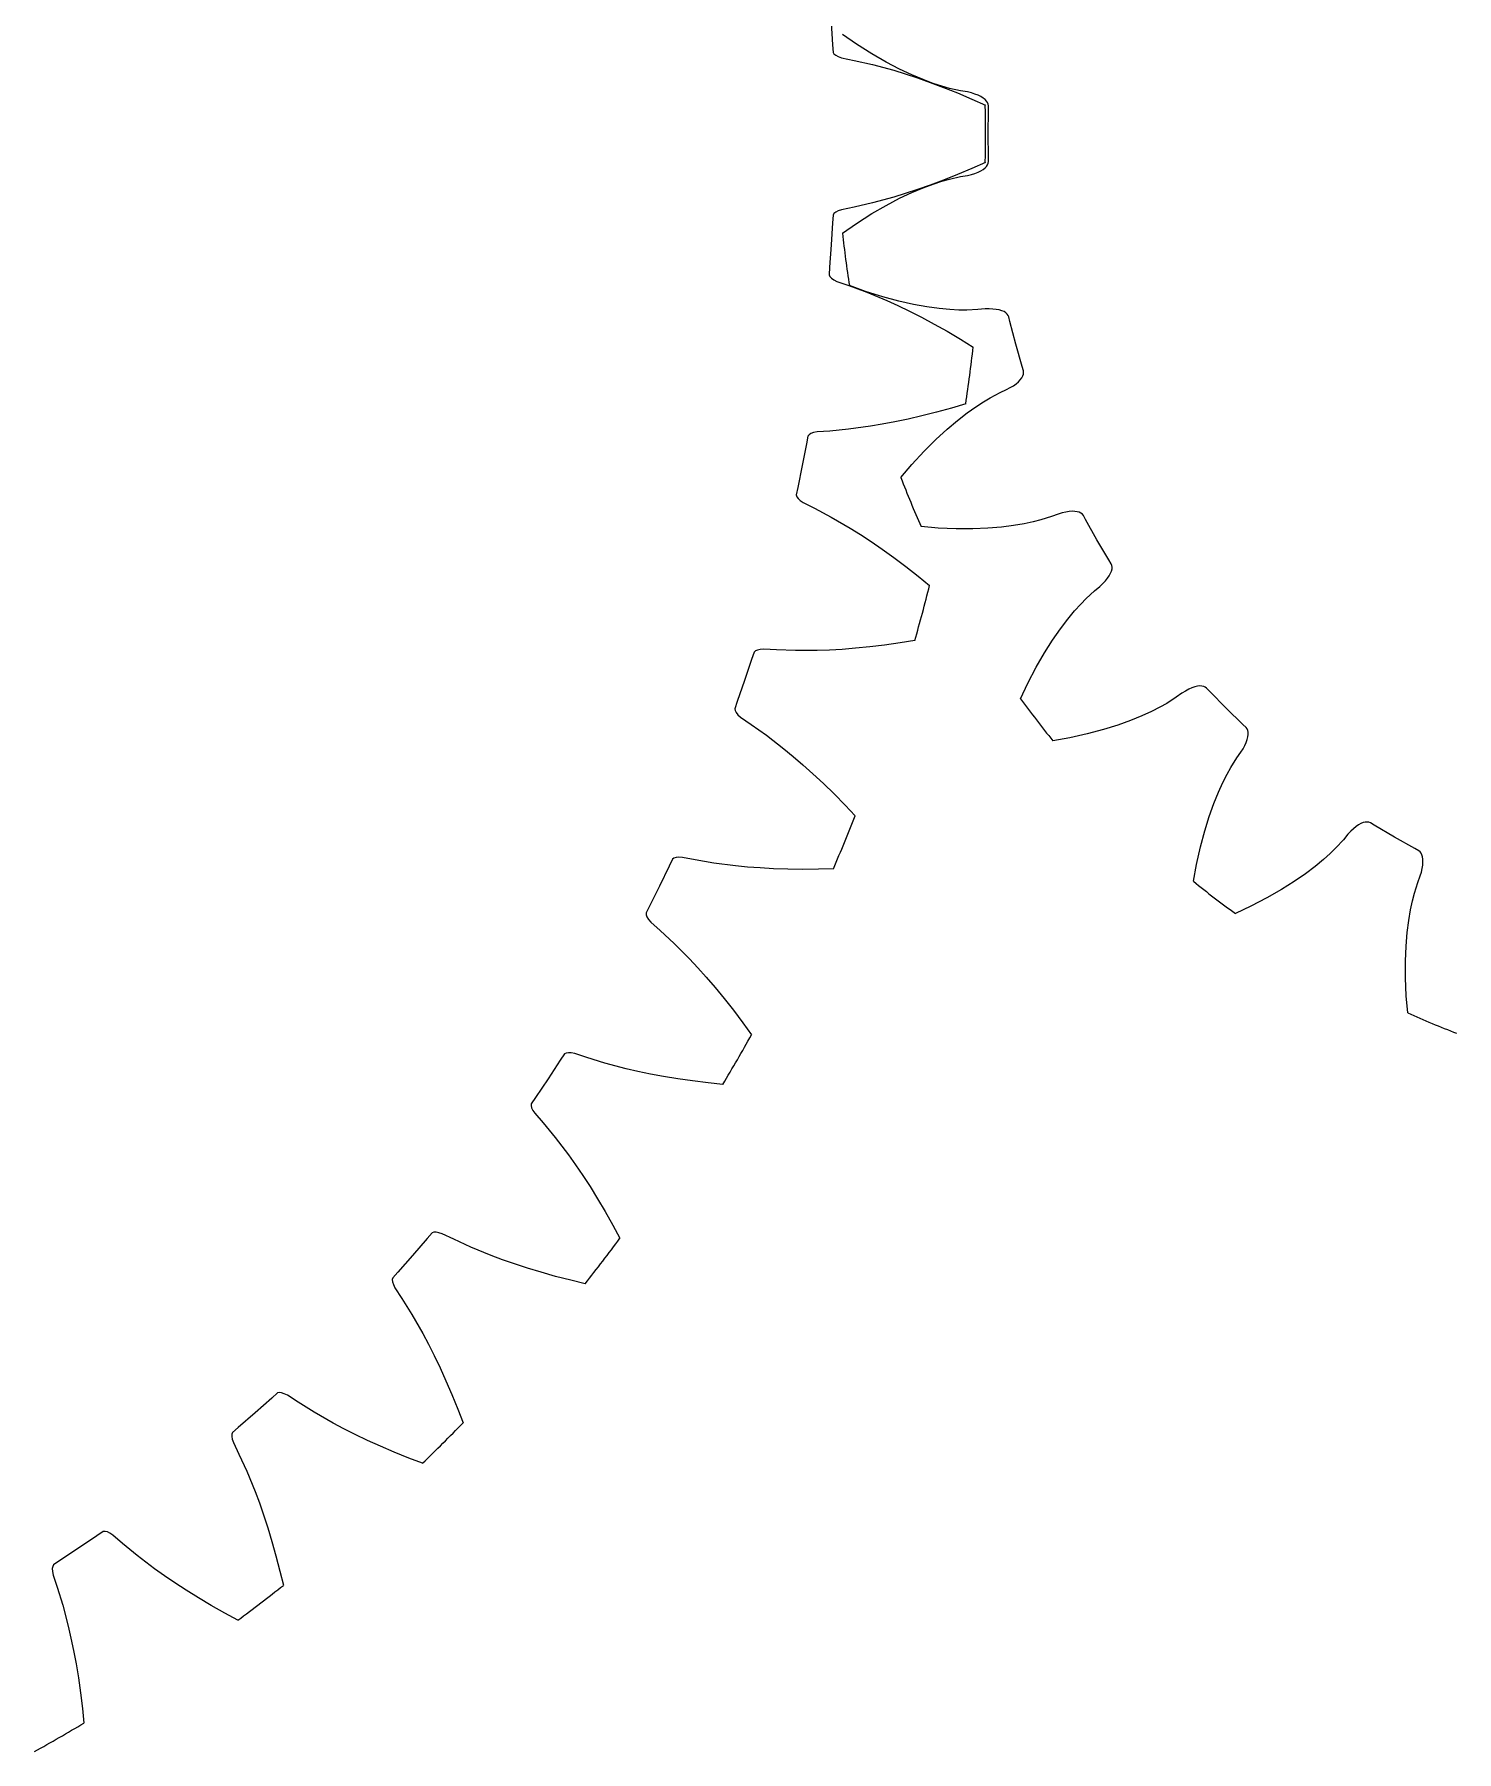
# Model space of a CAD drawing. Extents: x -37 to 73, y -37 to 37.
# Drawn here: x 18.25 to 47.04, y -32.76 to 2.01 of the extents above; entities that cross this region are included whole.
import ezdxf

# ---------------------------------------------------------------- set-up
doc = ezdxf.new("R2010")
doc.units = 0

msp = doc.modelspace()

# ---------------------------------------------------------------- linework, layer by layer
at = {"layer": 'layer0'}
for p, q in [((34.889, 1.815), (34.604, 2.012)), ((35.198, 1.618), (34.889, 1.815)), ((35.488, 1.45), (35.198, 1.618)), ((35.759, 1.308), (35.488, 1.45)), ((36.009, 1.19), (35.759, 1.308)), ((36.236, 1.095), (36.009, 1.19)), ((36.439, 1.019), (36.236, 1.095)), ((36.618, 0.96), (36.439, 1.019)), ((36.77, 0.918), (36.618, 0.96)), ((36.992, 0.869), (36.77, 0.918)), ((37.134, 0.845), (36.992, 0.869)), ((37.214, 0.826), (37.134, 0.845)), ((37.286, 0.804), (37.214, 0.826)), ((37.35, 0.779), (37.286, 0.804)), ((37.406, 0.752), (37.35, 0.779)), ((37.453, 0.723), (37.406, 0.752)), ((37.491, 0.693), (37.453, 0.723)), ((37.521, 0.662), (37.491, 0.693)), ((37.542, 0.63), (37.521, 0.662)), ((37.555, 0.598), (37.542, 0.63)), ((37.55, 0), (37.557, 0.473)), ((37.56, 0.565), (37.555, 0.598)), ((37.557, 0.473), (37.56, 0.565)), ((37.557, -0.473), (37.55, 0)), ((37.453, -0.723), (37.491, -0.693)), ((37.491, -0.693), (37.521, -0.662)), ((37.521, -0.662), (37.542, -0.63)), ((37.542, -0.63), (37.555, -0.598)), ((37.555, -0.598), (37.56, -0.565)), ((37.56, -0.565), (37.557, -0.473)), ((36.236, -1.095), (36.439, -1.019)), ((36.439, -1.019), (36.618, -0.96)), ((36.618, -0.96), (36.77, -0.918)), ((36.77, -0.918), (36.992, -0.869)), ((36.992, -0.869), (37.134, -0.845)), ((37.134, -0.845), (37.214, -0.826)), ((37.214, -0.826), (37.286, -0.804)), ((37.286, -0.804), (37.35, -0.779)), ((37.35, -0.779), (37.406, -0.752)), ((37.406, -0.752), (37.453, -0.723)), ((35.488, -1.45), (35.759, -1.308)), ((35.759, -1.308), (36.009, -1.19)), ((36.009, -1.19), (36.236, -1.095)), ((34.889, -1.815), (35.198, -1.618)), ((35.198, -1.618), (35.488, -1.45)), ((34.604, -2.012), (34.889, -1.815)), ((35.07, -3.193), (34.744, -3.076)), ((35.419, -3.303), (35.07, -3.193)), ((35.744, -3.39), (35.419, -3.303)), ((36.042, -3.457), (35.744, -3.39)), ((36.314, -3.507), (36.042, -3.457)), ((36.558, -3.54), (36.314, -3.507)), ((36.774, -3.561), (36.558, -3.54)), ((36.962, -3.571), (36.774, -3.561)), ((37.12, -3.573), (36.962, -3.571)), ((37.346, -3.562), (37.12, -3.573)), ((37.49, -3.549), (37.346, -3.562)), ((37.572, -3.547), (37.49, -3.549)), ((37.648, -3.55), (37.572, -3.547)), ((37.716, -3.557), (37.648, -3.55)), ((37.776, -3.569), (37.716, -3.557)), ((37.829, -3.584), (37.776, -3.569)), ((37.874, -3.603), (37.829, -3.584)), ((37.911, -3.625), (37.874, -3.603)), ((37.94, -3.651), (37.911, -3.625)), ((37.961, -3.679), (37.94, -3.651)), ((37.974, -3.709), (37.961, -3.679)), ((37.995, -3.799), (37.974, -3.709)), ((38.111, -4.258), (37.995, -3.799)), ((38.239, -4.713), (38.111, -4.258)), ((38.266, -4.801), (38.239, -4.713)), ((38.254, -4.905), (38.266, -4.868)), ((38.27, -4.834), (38.266, -4.801)), ((38.266, -4.868), (38.27, -4.834)), ((37.797, -5.242), (37.927, -5.181)), ((37.927, -5.181), (38, -5.142)), ((38, -5.142), (38.064, -5.102)), ((38.064, -5.102), (38.119, -5.062)), ((38.119, -5.062), (38.166, -5.021)), ((38.166, -5.021), (38.204, -4.982)), ((38.204, -4.982), (38.233, -4.943)), ((38.233, -4.943), (38.254, -4.905)), ((37.125, -5.655), (37.301, -5.529)), ((37.301, -5.529), (37.459, -5.426)), ((37.459, -5.426), (37.595, -5.346)), ((37.595, -5.346), (37.797, -5.242)), ((36.72, -5.985), (36.93, -5.806)), ((36.93, -5.806), (37.125, -5.655)), ((36.257, -6.43), (36.494, -6.192)), ((36.494, -6.192), (36.72, -5.985)), ((36.01, -6.699), (36.257, -6.43)), ((35.786, -6.964), (36.01, -6.699)), ((39.253, -7.646), (39.191, -7.65)), ((39.308, -7.647), (39.253, -7.646)), ((39.356, -7.654), (39.308, -7.647)), ((36.542, -7.984), (36.196, -7.955)), ((36.908, -8), (36.542, -7.984)), ((37.549, -7.987), (37.243, -8)), ((37.824, -7.965), (37.549, -7.987)), ((38.069, -7.934), (37.824, -7.965)), ((38.283, -7.898), (38.069, -7.934)), ((38.466, -7.859), (38.283, -7.898)), ((38.62, -7.82), (38.466, -7.859)), ((38.836, -7.751), (38.62, -7.82)), ((38.971, -7.701), (38.836, -7.751)), ((39.05, -7.678), (38.971, -7.701)), ((39.124, -7.661), (39.05, -7.678)), ((39.191, -7.65), (39.124, -7.661)), ((39.398, -7.666), (39.356, -7.654)), ((39.432, -7.683), (39.398, -7.666)), ((39.46, -7.705), (39.432, -7.683)), ((39.48, -7.731), (39.46, -7.705)), ((39.523, -7.812), (39.48, -7.731)), ((39.754, -8.225), (39.523, -7.812)), ((37.243, -8), (36.908, -8)), ((39.996, -8.631), (39.754, -8.225)), ((40.045, -8.71), (39.996, -8.631)), ((39.927, -9.053), (39.97, -8.999)), ((39.97, -8.999), (40.005, -8.949)), ((40.005, -8.949), (40.031, -8.9)), ((40.031, -8.9), (40.05, -8.855)), ((40.057, -8.74), (40.045, -8.71)), ((40.05, -8.855), (40.06, -8.813)), ((40.062, -8.774), (40.057, -8.74)), ((40.06, -8.813), (40.062, -8.774)), ((39.537, -9.41), (39.705, -9.257)), ((39.705, -9.257), (39.816, -9.165)), ((39.816, -9.165), (39.876, -9.108)), ((39.876, -9.108), (39.927, -9.053)), ((39.163, -9.83), (39.301, -9.662)), ((39.301, -9.662), (39.427, -9.523)), ((39.427, -9.523), (39.537, -9.41)), ((38.857, -10.253), (39.014, -10.026)), ((39.014, -10.026), (39.163, -9.83)), ((38.694, -10.512), (38.857, -10.253)), ((38.526, -10.803), (38.694, -10.512)), ((38.209, -11.441), (38.357, -11.127)), ((38.357, -11.127), (38.526, -10.803)), ((41.359, -11.412), (41.168, -11.535)), ((41.476, -11.329), (41.359, -11.412)), ((41.547, -11.286), (41.476, -11.329)), ((41.613, -11.25), (41.547, -11.286)), ((41.676, -11.222), (41.613, -11.25)), ((41.734, -11.202), (41.676, -11.222)), ((41.788, -11.189), (41.734, -11.202)), ((41.836, -11.183), (41.788, -11.189)), ((41.879, -11.184), (41.836, -11.183)), ((41.917, -11.192), (41.879, -11.184)), ((41.949, -11.205), (41.917, -11.192)), ((41.975, -11.225), (41.949, -11.205)), ((42.038, -11.293), (41.975, -11.225)), ((42.368, -11.632), (42.038, -11.293)), ((40.665, -11.787), (40.437, -11.88)), ((40.862, -11.697), (40.665, -11.787)), ((41.03, -11.612), (40.862, -11.697)), ((41.168, -11.535), (41.03, -11.612)), ((42.707, -11.962), (42.368, -11.632)), ((39.56, -12.151), (39.203, -12.23)), ((39.885, -12.064), (39.56, -12.151)), ((40.177, -11.973), (39.885, -12.064)), ((40.437, -11.88), (40.177, -11.973)), ((42.775, -12.025), (42.707, -11.962)), ((42.795, -12.051), (42.775, -12.025)), ((42.808, -12.083), (42.795, -12.051)), ((42.816, -12.121), (42.808, -12.083)), ((42.811, -12.212), (42.817, -12.164)), ((42.817, -12.164), (42.816, -12.121)), ((39.203, -12.23), (38.862, -12.292)), ((42.671, -12.524), (42.714, -12.453)), ((42.714, -12.453), (42.75, -12.387)), ((42.75, -12.387), (42.778, -12.324)), ((42.778, -12.324), (42.798, -12.266)), ((42.798, -12.266), (42.811, -12.212)), ((42.388, -12.97), (42.465, -12.832)), ((42.465, -12.832), (42.588, -12.641)), ((42.588, -12.641), (42.671, -12.524)), ((42.213, -13.335), (42.303, -13.138)), ((42.303, -13.138), (42.388, -12.97)), ((42.12, -13.563), (42.213, -13.335)), ((41.936, -14.115), (42.027, -13.823)), ((42.027, -13.823), (42.12, -13.563)), ((41.849, -14.44), (41.936, -14.115)), ((44.835, -14.184), (44.743, -14.295)), ((44.892, -14.124), (44.835, -14.184)), ((44.947, -14.073), (44.892, -14.124)), ((45.001, -14.03), (44.947, -14.073)), ((45.051, -13.995), (45.001, -14.03)), ((45.1, -13.969), (45.051, -13.995)), ((45.145, -13.95), (45.1, -13.969)), ((45.187, -13.94), (45.145, -13.95)), ((45.226, -13.938), (45.187, -13.94)), ((45.26, -13.943), (45.226, -13.938)), ((45.29, -13.955), (45.26, -13.943)), ((45.369, -14.004), (45.29, -13.955)), ((45.775, -14.246), (45.369, -14.004)), ((46.188, -14.477), (45.775, -14.246)), ((41.77, -14.797), (41.849, -14.44)), ((44.477, -14.573), (44.338, -14.699)), ((44.59, -14.463), (44.477, -14.573)), ((44.743, -14.295), (44.59, -14.463)), ((46.269, -14.52), (46.188, -14.477)), ((46.295, -14.54), (46.269, -14.52)), ((46.317, -14.568), (46.295, -14.54)), ((46.334, -14.602), (46.317, -14.568)), ((46.346, -14.644), (46.334, -14.602)), ((41.708, -15.138), (41.77, -14.797)), ((44.17, -14.837), (43.974, -14.986)), ((44.338, -14.699), (44.17, -14.837)), ((46.299, -15.029), (46.322, -14.95)), ((46.322, -14.95), (46.339, -14.876)), ((46.339, -14.876), (46.35, -14.809)), ((46.353, -14.692), (46.346, -14.644)), ((46.35, -14.809), (46.354, -14.747)), ((46.354, -14.747), (46.353, -14.692)), ((43.747, -15.143), (43.488, -15.306)), ((43.974, -14.986), (43.747, -15.143)), ((46.18, -15.38), (46.249, -15.164)), ((46.249, -15.164), (46.299, -15.029)), ((42.873, -15.643), (42.559, -15.791)), ((43.197, -15.474), (42.873, -15.643)), ((43.488, -15.306), (43.197, -15.474)), ((46.102, -15.717), (46.141, -15.534)), ((46.141, -15.534), (46.18, -15.38)), ((46.035, -16.176), (46.066, -15.931)), ((46.066, -15.931), (46.102, -15.717)), ((46.013, -16.451), (46.035, -16.176)), ((46, -16.757), (46.013, -16.451)), ((46, -17.092), (46, -16.757)), ((46.016, -17.458), (46, -17.092)), ((46.045, -17.804), (46.016, -17.458))]:
    msp.add_line(p, q, dxfattribs=at)
for start, end in [(185.9236, 189.0764), (200.9236, 204.0764), (215.9236, 219.0764), (230.9236, 234.0764), (245.9236, 249.0764)]:
    msp.add_arc((54, 0), 19.5, start, end, dxfattribs=at)
at = {"layer": 'layer1'}
for p, q in [((34.376, 2.253), (34.403, 1.803)), ((34.403, 1.803), (34.413, 1.648)), ((34.413, 1.648), (34.432, 1.617)), ((34.432, 1.617), (34.468, 1.588)), ((34.468, 1.588), (34.519, 1.561)), ((34.519, 1.561), (34.587, 1.538)), ((34.587, 1.538), (34.84, 1.485)), ((34.84, 1.485), (35.213, 1.4)), ((35.213, 1.4), (35.641, 1.284)), ((35.641, 1.284), (35.875, 1.212)), ((35.875, 1.212), (36.121, 1.131)), ((36.121, 1.131), (36.378, 1.04)), ((36.378, 1.04), (36.649, 0.939)), ((36.649, 0.939), (36.93, 0.826)), ((36.93, 0.826), (37.223, 0.702)), ((37.223, 0.702), (37.496, 0.58)), ((37.496, -0.58), (37.223, -0.702)), ((36.378, -1.04), (36.121, -1.131)), ((36.649, -0.939), (36.378, -1.04)), ((36.93, -0.826), (36.649, -0.939)), ((37.223, -0.702), (36.93, -0.826)), ((35.641, -1.284), (35.213, -1.4)), ((35.875, -1.212), (35.641, -1.284)), ((36.121, -1.131), (35.875, -1.212)), ((34.413, -1.648), (34.403, -1.803)), ((34.432, -1.617), (34.413, -1.648)), ((34.468, -1.588), (34.432, -1.617)), ((34.519, -1.561), (34.468, -1.588)), ((34.587, -1.538), (34.519, -1.561)), ((34.84, -1.485), (34.587, -1.538)), ((35.213, -1.4), (34.84, -1.485)), ((34.403, -1.803), (34.376, -2.253)), ((34.376, -2.253), (34.344, -2.703)), ((34.344, -2.703), (34.334, -2.857)), ((34.334, -2.857), (34.349, -2.891)), ((34.349, -2.891), (34.38, -2.925)), ((34.38, -2.925), (34.428, -2.958)), ((34.428, -2.958), (34.492, -2.99)), ((34.492, -2.99), (34.735, -3.075)), ((34.735, -3.075), (35.095, -3.208)), ((35.095, -3.208), (35.504, -3.379)), ((35.504, -3.379), (35.727, -3.481)), ((35.727, -3.481), (35.96, -3.593)), ((35.96, -3.593), (36.203, -3.717)), ((36.203, -3.717), (36.458, -3.853)), ((36.458, -3.853), (36.722, -4.001)), ((36.722, -4.001), (36.996, -4.163)), ((36.996, -4.163), (37.25, -4.319)), ((36.813, -5.554), (36.507, -5.639)), ((37.099, -5.469), (36.813, -5.554)), ((35.41, -5.884), (35.169, -5.925)), ((35.665, -5.836), (35.41, -5.884)), ((35.931, -5.78), (35.665, -5.836)), ((36.213, -5.714), (35.931, -5.78)), ((36.507, -5.639), (36.213, -5.714)), ((33.904, -6.126), (33.873, -6.278)), ((33.927, -6.098), (33.904, -6.126)), ((33.966, -6.073), (33.927, -6.098)), ((34.02, -6.053), (33.966, -6.073)), ((34.091, -6.039), (34.02, -6.053)), ((34.348, -6.02), (34.091, -6.039)), ((34.729, -5.984), (34.348, -6.02)), ((35.169, -5.925), (34.729, -5.984)), ((33.873, -6.278), (33.788, -6.721)), ((33.788, -6.721), (33.697, -7.163)), ((33.697, -7.163), (33.667, -7.315)), ((33.667, -7.315), (33.678, -7.35)), ((33.678, -7.35), (33.704, -7.387)), ((33.704, -7.387), (33.747, -7.426)), ((33.747, -7.426), (33.807, -7.467)), ((33.807, -7.467), (34.037, -7.583)), ((34.037, -7.583), (34.376, -7.762)), ((34.376, -7.762), (34.759, -7.985)), ((34.759, -7.985), (34.967, -8.115)), ((34.967, -8.115), (35.183, -8.256)), ((35.183, -8.256), (35.408, -8.41)), ((35.408, -8.41), (35.643, -8.579)), ((35.643, -8.579), (35.886, -8.76)), ((35.886, -8.76), (36.136, -8.956)), ((36.136, -8.956), (36.368, -9.145)), ((34.87, -10.42), (34.598, -10.441)), ((35.157, -10.392), (34.87, -10.42)), ((35.458, -10.356), (35.157, -10.392)), ((35.773, -10.312), (35.458, -10.356)), ((36.068, -10.264), (35.773, -10.312)), ((32.764, -10.645), (32.622, -11.074)), ((32.814, -10.499), (32.764, -10.645)), ((32.84, -10.474), (32.814, -10.499)), ((32.882, -10.455), (32.84, -10.474)), ((32.939, -10.442), (32.882, -10.455)), ((33.011, -10.437), (32.939, -10.442)), ((33.268, -10.452), (33.011, -10.437)), ((33.651, -10.466), (33.268, -10.452)), ((34.094, -10.464), (33.651, -10.466)), ((34.339, -10.456), (34.094, -10.464)), ((34.598, -10.441), (34.339, -10.456)), ((32.622, -11.074), (32.474, -11.5)), ((32.474, -11.5), (32.424, -11.646)), ((32.424, -11.646), (32.43, -11.682)), ((32.43, -11.682), (32.452, -11.723)), ((32.452, -11.723), (32.489, -11.768)), ((32.489, -11.768), (32.543, -11.815)), ((32.543, -11.815), (32.756, -11.96)), ((32.756, -11.96), (33.069, -12.182)), ((33.069, -12.182), (33.419, -12.453)), ((33.419, -12.453), (33.608, -12.609)), ((33.608, -12.609), (33.804, -12.778)), ((33.804, -12.778), (34.007, -12.96)), ((34.007, -12.96), (34.218, -13.158)), ((34.218, -13.158), (34.435, -13.369)), ((34.435, -13.369), (34.658, -13.596)), ((34.658, -13.596), (34.863, -13.813)), ((31.094, -14.831), (30.897, -15.237)), ((31.163, -14.692), (31.094, -14.831)), ((31.192, -14.671), (31.163, -14.692)), ((31.236, -14.657), (31.192, -14.671)), ((31.294, -14.652), (31.236, -14.657)), ((31.366, -14.657), (31.294, -14.652)), ((31.619, -14.705), (31.366, -14.657)), ((31.997, -14.769), (31.619, -14.705)), ((32.437, -14.825), (31.997, -14.769)), ((32.681, -14.849), (32.437, -14.825)), ((32.939, -14.868), (32.681, -14.849)), ((33.211, -14.883), (32.939, -14.868)), ((33.5, -14.892), (33.211, -14.883)), ((33.803, -14.896), (33.5, -14.892)), ((34.121, -14.893), (33.803, -14.896)), ((34.42, -14.884), (34.121, -14.893)), ((30.897, -15.237), (30.695, -15.64)), ((30.695, -15.64), (30.627, -15.779)), ((30.627, -15.779), (30.628, -15.816)), ((30.628, -15.816), (30.644, -15.859)), ((30.644, -15.859), (30.675, -15.908)), ((30.675, -15.908), (30.722, -15.962)), ((30.722, -15.962), (30.914, -16.134)), ((30.914, -16.134), (31.196, -16.394)), ((31.196, -16.394), (31.508, -16.709)), ((31.508, -16.709), (31.675, -16.888)), ((31.675, -16.888), (31.847, -17.081)), ((31.847, -17.081), (32.025, -17.288)), ((32.025, -17.288), (32.208, -17.512)), ((32.208, -17.512), (32.396, -17.75)), ((32.396, -17.75), (32.587, -18.004)), ((32.587, -18.004), (32.762, -18.246)), ((28.892, -18.763), (28.644, -19.139)), ((28.978, -18.634), (28.892, -18.763)), ((29.011, -18.617), (28.978, -18.634)), ((29.056, -18.609), (29.011, -18.617)), ((29.114, -18.612), (29.056, -18.609)), ((29.185, -18.625), (29.114, -18.612)), ((29.429, -18.706), (29.185, -18.625)), ((29.796, -18.819), (29.429, -18.706)), ((30.224, -18.932), (29.796, -18.819)), ((30.463, -18.987), (30.224, -18.932)), ((30.716, -19.04), (30.463, -18.987)), ((30.984, -19.09), (30.716, -19.04)), ((31.27, -19.137), (30.984, -19.09)), ((28.644, -19.139), (28.391, -19.513)), ((31.57, -19.181), (31.27, -19.137)), ((31.885, -19.219), (31.57, -19.181)), ((32.182, -19.25), (31.885, -19.219)), ((28.305, -19.642), (28.301, -19.678)), ((28.301, -19.678), (28.312, -19.723)), ((28.391, -19.513), (28.305, -19.642)), ((28.312, -19.723), (28.336, -19.776)), ((28.336, -19.776), (28.376, -19.836)), ((28.376, -19.836), (28.544, -20.031)), ((28.544, -20.031), (28.789, -20.326)), ((28.789, -20.326), (29.057, -20.679)), ((29.057, -20.679), (29.2, -20.878)), ((29.2, -20.878), (29.345, -21.092)), ((29.345, -21.092), (29.494, -21.32)), ((29.494, -21.32), (29.647, -21.566)), ((29.647, -21.566), (29.802, -21.826)), ((29.802, -21.826), (29.958, -22.103)), ((26.332, -22.244), (26.298, -22.257)), ((26.378, -22.242), (26.332, -22.244)), ((26.436, -22.253), (26.378, -22.242)), ((26.504, -22.275), (26.436, -22.253)), ((29.958, -22.103), (30.1, -22.366)), ((26.196, -22.373), (25.901, -22.714)), ((26.298, -22.257), (26.196, -22.373)), ((26.736, -22.387), (26.504, -22.275)), ((27.084, -22.547), (26.736, -22.387)), ((27.494, -22.715), (27.084, -22.547)), ((25.901, -22.714), (25.601, -23.052)), ((27.724, -22.801), (27.494, -22.715)), ((27.968, -22.886), (27.724, -22.801)), ((28.228, -22.971), (27.968, -22.886)), ((25.499, -23.168), (25.491, -23.204)), ((25.491, -23.204), (25.495, -23.249)), ((25.495, -23.249), (25.513, -23.305)), ((25.601, -23.052), (25.499, -23.168)), ((28.504, -23.055), (28.228, -22.971)), ((28.796, -23.137), (28.504, -23.055)), ((29.104, -23.217), (28.796, -23.137)), ((29.394, -23.286), (29.104, -23.217)), ((25.513, -23.305), (25.544, -23.37)), ((25.544, -23.37), (25.685, -23.585)), ((25.685, -23.585), (25.889, -23.91)), ((25.889, -23.91), (26.11, -24.294)), ((26.11, -24.294), (26.225, -24.511)), ((26.225, -24.511), (26.341, -24.742)), ((26.341, -24.742), (26.459, -24.988)), ((26.459, -24.988), (26.578, -25.251)), ((26.578, -25.251), (26.698, -25.53)), ((23.052, -25.601), (22.714, -25.901)), ((23.168, -25.499), (23.052, -25.601)), ((23.204, -25.491), (23.168, -25.499)), ((23.249, -25.495), (23.204, -25.491)), ((23.305, -25.513), (23.249, -25.495)), ((23.37, -25.544), (23.305, -25.513)), ((23.585, -25.685), (23.37, -25.544)), ((23.91, -25.889), (23.585, -25.685)), ((26.698, -25.53), (26.817, -25.824)), ((22.714, -25.901), (22.373, -26.196)), ((24.294, -26.11), (23.91, -25.889)), ((26.817, -25.824), (26.923, -26.103)), ((22.244, -26.332), (22.242, -26.378)), ((22.242, -26.378), (22.253, -26.436)), ((22.257, -26.298), (22.244, -26.332)), ((22.373, -26.196), (22.257, -26.298)), ((24.511, -26.225), (24.294, -26.11)), ((24.742, -26.341), (24.511, -26.225)), ((24.988, -26.459), (24.742, -26.341)), ((22.253, -26.436), (22.275, -26.504)), ((22.275, -26.504), (22.387, -26.736)), ((22.387, -26.736), (22.547, -27.084)), ((25.251, -26.578), (24.988, -26.459)), ((25.53, -26.698), (25.251, -26.578)), ((25.824, -26.817), (25.53, -26.698)), ((22.547, -27.084), (22.715, -27.494)), ((26.103, -26.923), (25.824, -26.817)), ((22.715, -27.494), (22.801, -27.724)), ((22.801, -27.724), (22.886, -27.968)), ((22.886, -27.968), (22.971, -28.228)), ((19.513, -28.391), (19.139, -28.644)), ((19.642, -28.305), (19.513, -28.391)), ((19.678, -28.301), (19.642, -28.305)), ((19.723, -28.312), (19.678, -28.301)), ((19.776, -28.336), (19.723, -28.312)), ((19.836, -28.376), (19.776, -28.336)), ((20.031, -28.544), (19.836, -28.376)), ((22.971, -28.228), (23.055, -28.504)), ((23.055, -28.504), (23.137, -28.796)), ((19.139, -28.644), (18.763, -28.892)), ((20.326, -28.789), (20.031, -28.544)), ((20.679, -29.057), (20.326, -28.789)), ((23.137, -28.796), (23.217, -29.104)), ((18.617, -29.011), (18.609, -29.056)), ((18.609, -29.056), (18.612, -29.114)), ((18.612, -29.114), (18.625, -29.185)), ((18.634, -28.978), (18.617, -29.011)), ((18.625, -29.185), (18.706, -29.429)), ((18.763, -28.892), (18.634, -28.978)), ((20.878, -29.2), (20.679, -29.057)), ((21.092, -29.345), (20.878, -29.2)), ((23.217, -29.104), (23.286, -29.394)), ((18.706, -29.429), (18.819, -29.796)), ((21.32, -29.494), (21.092, -29.345)), ((21.566, -29.647), (21.32, -29.494)), ((18.819, -29.796), (18.932, -30.224)), ((21.826, -29.802), (21.566, -29.647)), ((22.103, -29.958), (21.826, -29.802)), ((18.932, -30.224), (18.987, -30.463)), ((22.366, -30.1), (22.103, -29.958)), ((18.987, -30.463), (19.04, -30.716)), ((19.04, -30.716), (19.09, -30.984)), ((19.09, -30.984), (19.137, -31.27)), ((19.137, -31.27), (19.181, -31.57)), ((19.181, -31.57), (19.219, -31.885)), ((19.219, -31.885), (19.25, -32.182))]:
    msp.add_line(p, q, dxfattribs=at)
for start, end in [(359.1144, 360.8856), (351.6144, 353.3856), (344.1144, 345.8856), (336.6144, 338.3856), (329.1144, 330.8856), (321.6144, 323.3856), (314.1144, 315.8856), (306.6144, 308.3856), (299.1144, 300.8856)]:
    msp.add_arc((0, 0), 37.5, start, end, dxfattribs=at)
at = {"layer": 'layer2'}
for p, q in [((34.889, 1.815), (34.604, 2.012)), ((35.198, 1.618), (34.889, 1.815)), ((35.488, 1.45), (35.198, 1.618)), ((35.759, 1.308), (35.488, 1.45)), ((36.009, 1.19), (35.759, 1.308)), ((36.236, 1.095), (36.009, 1.19)), ((36.439, 1.019), (36.236, 1.095)), ((36.618, 0.96), (36.439, 1.019)), ((36.77, 0.918), (36.618, 0.96)), ((36.992, 0.869), (36.77, 0.918)), ((37.134, 0.845), (36.992, 0.869)), ((37.214, 0.826), (37.134, 0.845)), ((37.286, 0.804), (37.214, 0.826)), ((37.35, 0.779), (37.286, 0.804)), ((37.406, 0.752), (37.35, 0.779)), ((37.453, 0.723), (37.406, 0.752)), ((37.491, 0.693), (37.453, 0.723)), ((37.521, 0.662), (37.491, 0.693)), ((37.542, 0.63), (37.521, 0.662)), ((37.555, 0.598), (37.542, 0.63)), ((37.55, 0), (37.557, 0.473)), ((37.56, 0.565), (37.555, 0.598)), ((37.557, 0.473), (37.56, 0.565)), ((37.557, -0.473), (37.55, 0)), ((37.453, -0.723), (37.491, -0.693)), ((37.491, -0.693), (37.521, -0.662)), ((37.521, -0.662), (37.542, -0.63)), ((37.542, -0.63), (37.555, -0.598)), ((37.555, -0.598), (37.56, -0.565)), ((37.56, -0.565), (37.557, -0.473)), ((36.236, -1.095), (36.439, -1.019)), ((36.439, -1.019), (36.618, -0.96)), ((36.618, -0.96), (36.77, -0.918)), ((36.77, -0.918), (36.992, -0.869)), ((36.992, -0.869), (37.134, -0.845)), ((37.134, -0.845), (37.214, -0.826)), ((37.214, -0.826), (37.286, -0.804)), ((37.286, -0.804), (37.35, -0.779)), ((37.35, -0.779), (37.406, -0.752)), ((37.406, -0.752), (37.453, -0.723)), ((35.488, -1.45), (35.759, -1.308)), ((35.759, -1.308), (36.009, -1.19)), ((36.009, -1.19), (36.236, -1.095)), ((34.889, -1.815), (35.198, -1.618)), ((35.198, -1.618), (35.488, -1.45)), ((34.604, -2.012), (34.889, -1.815)), ((35.07, -3.193), (34.744, -3.076)), ((35.419, -3.303), (35.07, -3.193)), ((35.744, -3.39), (35.419, -3.303)), ((36.042, -3.457), (35.744, -3.39)), ((36.314, -3.507), (36.042, -3.457)), ((36.558, -3.54), (36.314, -3.507)), ((36.774, -3.561), (36.558, -3.54)), ((36.962, -3.571), (36.774, -3.561)), ((37.12, -3.573), (36.962, -3.571)), ((37.346, -3.562), (37.12, -3.573)), ((37.49, -3.549), (37.346, -3.562)), ((37.572, -3.547), (37.49, -3.549)), ((37.648, -3.55), (37.572, -3.547)), ((37.716, -3.557), (37.648, -3.55)), ((37.776, -3.569), (37.716, -3.557)), ((37.829, -3.584), (37.776, -3.569)), ((37.874, -3.603), (37.829, -3.584)), ((37.911, -3.625), (37.874, -3.603)), ((37.94, -3.651), (37.911, -3.625)), ((37.961, -3.679), (37.94, -3.651)), ((37.974, -3.709), (37.961, -3.679)), ((37.995, -3.799), (37.974, -3.709)), ((38.111, -4.258), (37.995, -3.799)), ((38.239, -4.713), (38.111, -4.258)), ((38.266, -4.801), (38.239, -4.713)), ((38.254, -4.905), (38.266, -4.868)), ((38.27, -4.834), (38.266, -4.801)), ((38.266, -4.868), (38.27, -4.834)), ((37.797, -5.242), (37.927, -5.181)), ((37.927, -5.181), (38, -5.142)), ((38, -5.142), (38.064, -5.102)), ((38.064, -5.102), (38.119, -5.062)), ((38.119, -5.062), (38.166, -5.021)), ((38.166, -5.021), (38.204, -4.982)), ((38.204, -4.982), (38.233, -4.943)), ((38.233, -4.943), (38.254, -4.905)), ((37.125, -5.655), (37.301, -5.529)), ((37.301, -5.529), (37.459, -5.426)), ((37.459, -5.426), (37.595, -5.346)), ((37.595, -5.346), (37.797, -5.242)), ((36.72, -5.985), (36.93, -5.806)), ((36.93, -5.806), (37.125, -5.655)), ((36.257, -6.43), (36.494, -6.192)), ((36.494, -6.192), (36.72, -5.985)), ((36.01, -6.699), (36.257, -6.43)), ((35.786, -6.964), (36.01, -6.699)), ((39.253, -7.646), (39.191, -7.65)), ((39.308, -7.647), (39.253, -7.646)), ((39.356, -7.654), (39.308, -7.647)), ((36.542, -7.984), (36.196, -7.955)), ((36.908, -8), (36.542, -7.984)), ((37.549, -7.987), (37.243, -8)), ((37.824, -7.965), (37.549, -7.987)), ((38.069, -7.934), (37.824, -7.965)), ((38.283, -7.898), (38.069, -7.934)), ((38.466, -7.859), (38.283, -7.898)), ((38.62, -7.82), (38.466, -7.859)), ((38.836, -7.751), (38.62, -7.82)), ((38.971, -7.701), (38.836, -7.751)), ((39.05, -7.678), (38.971, -7.701)), ((39.124, -7.661), (39.05, -7.678)), ((39.191, -7.65), (39.124, -7.661)), ((39.398, -7.666), (39.356, -7.654)), ((39.432, -7.683), (39.398, -7.666)), ((39.46, -7.705), (39.432, -7.683)), ((39.48, -7.731), (39.46, -7.705)), ((39.523, -7.812), (39.48, -7.731)), ((39.754, -8.225), (39.523, -7.812)), ((37.243, -8), (36.908, -8)), ((39.996, -8.631), (39.754, -8.225)), ((40.045, -8.71), (39.996, -8.631)), ((39.927, -9.053), (39.97, -8.999)), ((39.97, -8.999), (40.005, -8.949)), ((40.005, -8.949), (40.031, -8.9)), ((40.031, -8.9), (40.05, -8.855)), ((40.057, -8.74), (40.045, -8.71)), ((40.05, -8.855), (40.06, -8.813)), ((40.062, -8.774), (40.057, -8.74)), ((40.06, -8.813), (40.062, -8.774)), ((39.537, -9.41), (39.705, -9.257)), ((39.705, -9.257), (39.816, -9.165)), ((39.816, -9.165), (39.876, -9.108)), ((39.876, -9.108), (39.927, -9.053)), ((39.163, -9.83), (39.301, -9.662)), ((39.301, -9.662), (39.427, -9.523)), ((39.427, -9.523), (39.537, -9.41)), ((38.857, -10.253), (39.014, -10.026)), ((39.014, -10.026), (39.163, -9.83)), ((38.694, -10.512), (38.857, -10.253)), ((38.526, -10.803), (38.694, -10.512)), ((38.209, -11.441), (38.357, -11.127)), ((38.357, -11.127), (38.526, -10.803)), ((41.359, -11.412), (41.168, -11.535)), ((41.476, -11.329), (41.359, -11.412)), ((41.547, -11.286), (41.476, -11.329)), ((41.613, -11.25), (41.547, -11.286)), ((41.676, -11.222), (41.613, -11.25)), ((41.734, -11.202), (41.676, -11.222)), ((41.788, -11.189), (41.734, -11.202)), ((41.836, -11.183), (41.788, -11.189)), ((41.879, -11.184), (41.836, -11.183)), ((41.917, -11.192), (41.879, -11.184)), ((41.949, -11.205), (41.917, -11.192)), ((41.975, -11.225), (41.949, -11.205)), ((42.038, -11.293), (41.975, -11.225)), ((42.368, -11.632), (42.038, -11.293)), ((40.665, -11.787), (40.437, -11.88)), ((40.862, -11.697), (40.665, -11.787)), ((41.03, -11.612), (40.862, -11.697)), ((41.168, -11.535), (41.03, -11.612)), ((42.707, -11.962), (42.368, -11.632)), ((39.56, -12.151), (39.203, -12.23)), ((39.885, -12.064), (39.56, -12.151)), ((40.177, -11.973), (39.885, -12.064)), ((40.437, -11.88), (40.177, -11.973)), ((42.775, -12.025), (42.707, -11.962)), ((42.795, -12.051), (42.775, -12.025)), ((42.808, -12.083), (42.795, -12.051)), ((42.816, -12.121), (42.808, -12.083)), ((42.811, -12.212), (42.817, -12.164)), ((42.817, -12.164), (42.816, -12.121)), ((39.203, -12.23), (38.862, -12.292)), ((42.671, -12.524), (42.714, -12.453)), ((42.714, -12.453), (42.75, -12.387)), ((42.75, -12.387), (42.778, -12.324)), ((42.778, -12.324), (42.798, -12.266)), ((42.798, -12.266), (42.811, -12.212)), ((42.388, -12.97), (42.465, -12.832)), ((42.465, -12.832), (42.588, -12.641)), ((42.588, -12.641), (42.671, -12.524)), ((42.213, -13.335), (42.303, -13.138)), ((42.303, -13.138), (42.388, -12.97)), ((42.12, -13.563), (42.213, -13.335)), ((41.936, -14.115), (42.027, -13.823)), ((42.027, -13.823), (42.12, -13.563)), ((41.849, -14.44), (41.936, -14.115)), ((44.835, -14.184), (44.743, -14.295)), ((44.892, -14.124), (44.835, -14.184)), ((44.947, -14.073), (44.892, -14.124)), ((45.001, -14.03), (44.947, -14.073)), ((45.051, -13.995), (45.001, -14.03)), ((45.1, -13.969), (45.051, -13.995)), ((45.145, -13.95), (45.1, -13.969)), ((45.187, -13.94), (45.145, -13.95)), ((45.226, -13.938), (45.187, -13.94)), ((45.26, -13.943), (45.226, -13.938)), ((45.29, -13.955), (45.26, -13.943)), ((45.369, -14.004), (45.29, -13.955)), ((45.775, -14.246), (45.369, -14.004)), ((46.188, -14.477), (45.775, -14.246)), ((41.77, -14.797), (41.849, -14.44)), ((44.477, -14.573), (44.338, -14.699)), ((44.59, -14.463), (44.477, -14.573)), ((44.743, -14.295), (44.59, -14.463)), ((46.269, -14.52), (46.188, -14.477)), ((46.295, -14.54), (46.269, -14.52)), ((46.317, -14.568), (46.295, -14.54)), ((46.334, -14.602), (46.317, -14.568)), ((46.346, -14.644), (46.334, -14.602)), ((41.708, -15.138), (41.77, -14.797)), ((44.17, -14.837), (43.974, -14.986)), ((44.338, -14.699), (44.17, -14.837)), ((46.299, -15.029), (46.322, -14.95)), ((46.322, -14.95), (46.339, -14.876)), ((46.339, -14.876), (46.35, -14.809)), ((46.353, -14.692), (46.346, -14.644)), ((46.35, -14.809), (46.354, -14.747)), ((46.354, -14.747), (46.353, -14.692)), ((43.747, -15.143), (43.488, -15.306)), ((43.974, -14.986), (43.747, -15.143)), ((46.18, -15.38), (46.249, -15.164)), ((46.249, -15.164), (46.299, -15.029)), ((42.873, -15.643), (42.559, -15.791)), ((43.197, -15.474), (42.873, -15.643)), ((43.488, -15.306), (43.197, -15.474)), ((46.102, -15.717), (46.141, -15.534)), ((46.141, -15.534), (46.18, -15.38)), ((46.035, -16.176), (46.066, -15.931)), ((46.066, -15.931), (46.102, -15.717)), ((46.013, -16.451), (46.035, -16.176)), ((46, -16.757), (46.013, -16.451)), ((46, -17.092), (46, -16.757)), ((46.016, -17.458), (46, -17.092)), ((46.045, -17.804), (46.016, -17.458))]:
    msp.add_line(p, q, dxfattribs=at)
for start, end in [(185.9236, 189.0764), (200.9236, 204.0764), (215.9236, 219.0764), (230.9236, 234.0764), (245.9236, 249.0764)]:
    msp.add_arc((54, 0), 19.5, start, end, dxfattribs=at)
at = {"layer": 'layer3'}
for p, q in [((34.376, 2.253), (34.403, 1.803)), ((34.403, 1.803), (34.413, 1.648)), ((34.413, 1.648), (34.432, 1.617)), ((34.432, 1.617), (34.468, 1.588)), ((34.468, 1.588), (34.519, 1.561)), ((34.519, 1.561), (34.587, 1.538)), ((34.587, 1.538), (34.84, 1.485)), ((34.84, 1.485), (35.213, 1.4)), ((35.213, 1.4), (35.641, 1.284)), ((35.641, 1.284), (35.875, 1.212)), ((35.875, 1.212), (36.121, 1.131)), ((36.121, 1.131), (36.378, 1.04)), ((36.378, 1.04), (36.649, 0.939)), ((36.649, 0.939), (36.93, 0.826)), ((36.93, 0.826), (37.223, 0.702)), ((37.223, 0.702), (37.496, 0.58)), ((37.496, -0.58), (37.223, -0.702)), ((36.378, -1.04), (36.121, -1.131)), ((36.649, -0.939), (36.378, -1.04)), ((36.93, -0.826), (36.649, -0.939)), ((37.223, -0.702), (36.93, -0.826)), ((35.641, -1.284), (35.213, -1.4)), ((35.875, -1.212), (35.641, -1.284)), ((36.121, -1.131), (35.875, -1.212)), ((34.413, -1.648), (34.403, -1.803)), ((34.432, -1.617), (34.413, -1.648)), ((34.468, -1.588), (34.432, -1.617)), ((34.519, -1.561), (34.468, -1.588)), ((34.587, -1.538), (34.519, -1.561)), ((34.84, -1.485), (34.587, -1.538)), ((35.213, -1.4), (34.84, -1.485)), ((34.403, -1.803), (34.376, -2.253)), ((34.376, -2.253), (34.344, -2.703)), ((34.344, -2.703), (34.334, -2.857)), ((34.334, -2.857), (34.349, -2.891)), ((34.349, -2.891), (34.38, -2.925)), ((34.38, -2.925), (34.428, -2.958)), ((34.428, -2.958), (34.492, -2.99)), ((34.492, -2.99), (34.735, -3.075)), ((34.735, -3.075), (35.095, -3.208)), ((35.095, -3.208), (35.504, -3.379)), ((35.504, -3.379), (35.727, -3.481)), ((35.727, -3.481), (35.96, -3.593)), ((35.96, -3.593), (36.203, -3.717)), ((36.203, -3.717), (36.458, -3.853)), ((36.458, -3.853), (36.722, -4.001)), ((36.722, -4.001), (36.996, -4.163)), ((36.996, -4.163), (37.25, -4.319)), ((36.813, -5.554), (36.507, -5.639)), ((37.099, -5.469), (36.813, -5.554)), ((35.41, -5.884), (35.169, -5.925)), ((35.665, -5.836), (35.41, -5.884)), ((35.931, -5.78), (35.665, -5.836)), ((36.213, -5.714), (35.931, -5.78)), ((36.507, -5.639), (36.213, -5.714)), ((33.904, -6.126), (33.873, -6.278)), ((33.927, -6.098), (33.904, -6.126)), ((33.966, -6.073), (33.927, -6.098)), ((34.02, -6.053), (33.966, -6.073)), ((34.091, -6.039), (34.02, -6.053)), ((34.348, -6.02), (34.091, -6.039)), ((34.729, -5.984), (34.348, -6.02)), ((35.169, -5.925), (34.729, -5.984)), ((33.873, -6.278), (33.788, -6.721)), ((33.788, -6.721), (33.697, -7.163)), ((33.697, -7.163), (33.667, -7.315)), ((33.667, -7.315), (33.678, -7.35)), ((33.678, -7.35), (33.704, -7.387)), ((33.704, -7.387), (33.747, -7.426)), ((33.747, -7.426), (33.807, -7.467)), ((33.807, -7.467), (34.037, -7.583)), ((34.037, -7.583), (34.376, -7.762)), ((34.376, -7.762), (34.759, -7.985)), ((34.759, -7.985), (34.967, -8.115)), ((34.967, -8.115), (35.183, -8.256)), ((35.183, -8.256), (35.408, -8.41)), ((35.408, -8.41), (35.643, -8.579)), ((35.643, -8.579), (35.886, -8.76)), ((35.886, -8.76), (36.136, -8.956)), ((36.136, -8.956), (36.368, -9.145)), ((34.87, -10.42), (34.598, -10.441)), ((35.157, -10.392), (34.87, -10.42)), ((35.458, -10.356), (35.157, -10.392)), ((35.773, -10.312), (35.458, -10.356)), ((36.068, -10.264), (35.773, -10.312)), ((32.764, -10.645), (32.622, -11.074)), ((32.814, -10.499), (32.764, -10.645)), ((32.84, -10.474), (32.814, -10.499)), ((32.882, -10.455), (32.84, -10.474)), ((32.939, -10.442), (32.882, -10.455)), ((33.011, -10.437), (32.939, -10.442)), ((33.268, -10.452), (33.011, -10.437)), ((33.651, -10.466), (33.268, -10.452)), ((34.094, -10.464), (33.651, -10.466)), ((34.339, -10.456), (34.094, -10.464)), ((34.598, -10.441), (34.339, -10.456)), ((32.622, -11.074), (32.474, -11.5)), ((32.474, -11.5), (32.424, -11.646)), ((32.424, -11.646), (32.43, -11.682)), ((32.43, -11.682), (32.452, -11.723)), ((32.452, -11.723), (32.489, -11.768)), ((32.489, -11.768), (32.543, -11.815)), ((32.543, -11.815), (32.756, -11.96)), ((32.756, -11.96), (33.069, -12.182)), ((33.069, -12.182), (33.419, -12.453)), ((33.419, -12.453), (33.608, -12.609)), ((33.608, -12.609), (33.804, -12.778)), ((33.804, -12.778), (34.007, -12.96)), ((34.007, -12.96), (34.218, -13.158)), ((34.218, -13.158), (34.435, -13.369)), ((34.435, -13.369), (34.658, -13.596)), ((34.658, -13.596), (34.863, -13.813)), ((31.094, -14.831), (30.897, -15.237)), ((31.163, -14.692), (31.094, -14.831)), ((31.192, -14.671), (31.163, -14.692)), ((31.236, -14.657), (31.192, -14.671)), ((31.294, -14.652), (31.236, -14.657)), ((31.366, -14.657), (31.294, -14.652)), ((31.619, -14.705), (31.366, -14.657)), ((31.997, -14.769), (31.619, -14.705)), ((32.437, -14.825), (31.997, -14.769)), ((32.681, -14.849), (32.437, -14.825)), ((32.939, -14.868), (32.681, -14.849)), ((33.211, -14.883), (32.939, -14.868)), ((33.5, -14.892), (33.211, -14.883)), ((33.803, -14.896), (33.5, -14.892)), ((34.121, -14.893), (33.803, -14.896)), ((34.42, -14.884), (34.121, -14.893)), ((30.897, -15.237), (30.695, -15.64)), ((30.695, -15.64), (30.627, -15.779)), ((30.627, -15.779), (30.628, -15.816)), ((30.628, -15.816), (30.644, -15.859)), ((30.644, -15.859), (30.675, -15.908)), ((30.675, -15.908), (30.722, -15.962)), ((30.722, -15.962), (30.914, -16.134)), ((30.914, -16.134), (31.196, -16.394)), ((31.196, -16.394), (31.508, -16.709)), ((31.508, -16.709), (31.675, -16.888)), ((31.675, -16.888), (31.847, -17.081)), ((31.847, -17.081), (32.025, -17.288)), ((32.025, -17.288), (32.208, -17.512)), ((32.208, -17.512), (32.396, -17.75)), ((32.396, -17.75), (32.587, -18.004)), ((32.587, -18.004), (32.762, -18.246)), ((28.892, -18.763), (28.644, -19.139)), ((28.978, -18.634), (28.892, -18.763)), ((29.011, -18.617), (28.978, -18.634)), ((29.056, -18.609), (29.011, -18.617)), ((29.114, -18.612), (29.056, -18.609)), ((29.185, -18.625), (29.114, -18.612)), ((29.429, -18.706), (29.185, -18.625)), ((29.796, -18.819), (29.429, -18.706)), ((30.224, -18.932), (29.796, -18.819)), ((30.463, -18.987), (30.224, -18.932)), ((30.716, -19.04), (30.463, -18.987)), ((30.984, -19.09), (30.716, -19.04)), ((31.27, -19.137), (30.984, -19.09)), ((28.644, -19.139), (28.391, -19.513)), ((31.57, -19.181), (31.27, -19.137)), ((31.885, -19.219), (31.57, -19.181)), ((32.182, -19.25), (31.885, -19.219)), ((28.305, -19.642), (28.301, -19.678)), ((28.301, -19.678), (28.312, -19.723)), ((28.391, -19.513), (28.305, -19.642)), ((28.312, -19.723), (28.336, -19.776)), ((28.336, -19.776), (28.376, -19.836)), ((28.376, -19.836), (28.544, -20.031)), ((28.544, -20.031), (28.789, -20.326)), ((28.789, -20.326), (29.057, -20.679)), ((29.057, -20.679), (29.2, -20.878)), ((29.2, -20.878), (29.345, -21.092)), ((29.345, -21.092), (29.494, -21.32)), ((29.494, -21.32), (29.647, -21.566)), ((29.647, -21.566), (29.802, -21.826)), ((29.802, -21.826), (29.958, -22.103)), ((26.332, -22.244), (26.298, -22.257)), ((26.378, -22.242), (26.332, -22.244)), ((26.436, -22.253), (26.378, -22.242)), ((26.504, -22.275), (26.436, -22.253)), ((29.958, -22.103), (30.1, -22.366)), ((26.196, -22.373), (25.901, -22.714)), ((26.298, -22.257), (26.196, -22.373)), ((26.736, -22.387), (26.504, -22.275)), ((27.084, -22.547), (26.736, -22.387)), ((27.494, -22.715), (27.084, -22.547)), ((25.901, -22.714), (25.601, -23.052)), ((27.724, -22.801), (27.494, -22.715)), ((27.968, -22.886), (27.724, -22.801)), ((28.228, -22.971), (27.968, -22.886)), ((25.499, -23.168), (25.491, -23.204)), ((25.491, -23.204), (25.495, -23.249)), ((25.495, -23.249), (25.513, -23.305)), ((25.601, -23.052), (25.499, -23.168)), ((28.504, -23.055), (28.228, -22.971)), ((28.796, -23.137), (28.504, -23.055)), ((29.104, -23.217), (28.796, -23.137)), ((29.394, -23.286), (29.104, -23.217)), ((25.513, -23.305), (25.544, -23.37)), ((25.544, -23.37), (25.685, -23.585)), ((25.685, -23.585), (25.889, -23.91)), ((25.889, -23.91), (26.11, -24.294)), ((26.11, -24.294), (26.225, -24.511)), ((26.225, -24.511), (26.341, -24.742)), ((26.341, -24.742), (26.459, -24.988)), ((26.459, -24.988), (26.578, -25.251)), ((26.578, -25.251), (26.698, -25.53)), ((23.052, -25.601), (22.714, -25.901)), ((23.168, -25.499), (23.052, -25.601)), ((23.204, -25.491), (23.168, -25.499)), ((23.249, -25.495), (23.204, -25.491)), ((23.305, -25.513), (23.249, -25.495)), ((23.37, -25.544), (23.305, -25.513)), ((23.585, -25.685), (23.37, -25.544)), ((23.91, -25.889), (23.585, -25.685)), ((26.698, -25.53), (26.817, -25.824)), ((22.714, -25.901), (22.373, -26.196)), ((24.294, -26.11), (23.91, -25.889)), ((26.817, -25.824), (26.923, -26.103)), ((22.244, -26.332), (22.242, -26.378)), ((22.242, -26.378), (22.253, -26.436)), ((22.257, -26.298), (22.244, -26.332)), ((22.373, -26.196), (22.257, -26.298)), ((24.511, -26.225), (24.294, -26.11)), ((24.742, -26.341), (24.511, -26.225)), ((24.988, -26.459), (24.742, -26.341)), ((22.253, -26.436), (22.275, -26.504)), ((22.275, -26.504), (22.387, -26.736)), ((22.387, -26.736), (22.547, -27.084)), ((25.251, -26.578), (24.988, -26.459)), ((25.53, -26.698), (25.251, -26.578)), ((25.824, -26.817), (25.53, -26.698)), ((22.547, -27.084), (22.715, -27.494)), ((26.103, -26.923), (25.824, -26.817)), ((22.715, -27.494), (22.801, -27.724)), ((22.801, -27.724), (22.886, -27.968)), ((22.886, -27.968), (22.971, -28.228)), ((19.513, -28.391), (19.139, -28.644)), ((19.642, -28.305), (19.513, -28.391)), ((19.678, -28.301), (19.642, -28.305)), ((19.723, -28.312), (19.678, -28.301)), ((19.776, -28.336), (19.723, -28.312)), ((19.836, -28.376), (19.776, -28.336)), ((20.031, -28.544), (19.836, -28.376)), ((22.971, -28.228), (23.055, -28.504)), ((23.055, -28.504), (23.137, -28.796)), ((19.139, -28.644), (18.763, -28.892)), ((20.326, -28.789), (20.031, -28.544)), ((20.679, -29.057), (20.326, -28.789)), ((23.137, -28.796), (23.217, -29.104)), ((18.617, -29.011), (18.609, -29.056)), ((18.609, -29.056), (18.612, -29.114)), ((18.612, -29.114), (18.625, -29.185)), ((18.634, -28.978), (18.617, -29.011)), ((18.625, -29.185), (18.706, -29.429)), ((18.763, -28.892), (18.634, -28.978)), ((20.878, -29.2), (20.679, -29.057)), ((21.092, -29.345), (20.878, -29.2)), ((23.217, -29.104), (23.286, -29.394)), ((18.706, -29.429), (18.819, -29.796)), ((21.32, -29.494), (21.092, -29.345)), ((21.566, -29.647), (21.32, -29.494)), ((18.819, -29.796), (18.932, -30.224)), ((21.826, -29.802), (21.566, -29.647)), ((22.103, -29.958), (21.826, -29.802)), ((18.932, -30.224), (18.987, -30.463)), ((22.366, -30.1), (22.103, -29.958)), ((18.987, -30.463), (19.04, -30.716)), ((19.04, -30.716), (19.09, -30.984)), ((19.09, -30.984), (19.137, -31.27)), ((19.137, -31.27), (19.181, -31.57)), ((19.181, -31.57), (19.219, -31.885)), ((19.219, -31.885), (19.25, -32.182))]:
    msp.add_line(p, q, dxfattribs=at)
for start, end in [(359.1144, 360.8856), (351.6144, 353.3856), (344.1144, 345.8856), (336.6144, 338.3856), (329.1144, 330.8856), (321.6144, 323.3856), (314.1144, 315.8856), (306.6144, 308.3856), (299.1144, 300.8856)]:
    msp.add_arc((0, 0), 37.5, start, end, dxfattribs=at)

doc.saveas('drawing.dxf')
